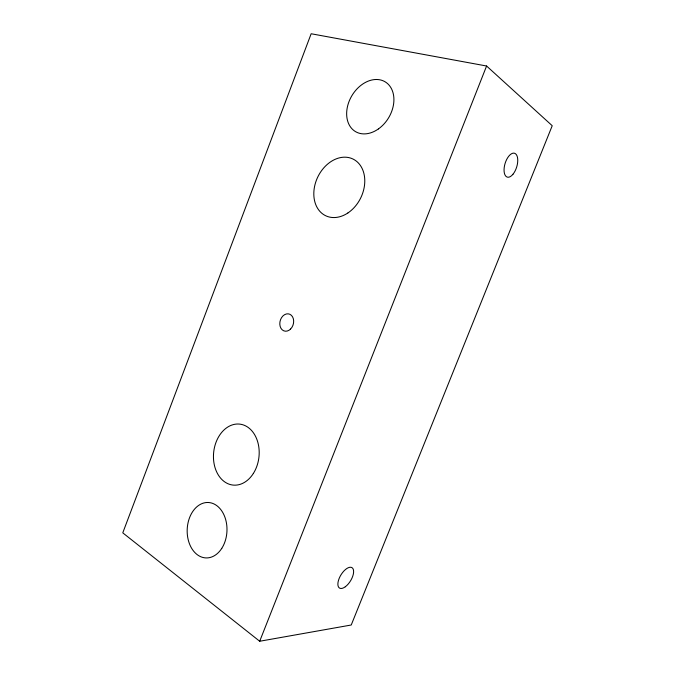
<?xml version="1.0" encoding="UTF-8"?>
<svg xmlns="http://www.w3.org/2000/svg" width="675" height="675" viewBox="0 0 675 675"><rect width="100%" height="100%" fill="white"/><g stroke="black" fill="none" stroke-linecap="round" stroke-linejoin="round"><path stroke-width="1.01" d="M259.698 641.25L486.591 66.007L311.158 33.75L122.774 532.845L259.698 641.25L351.236 625.008L552.226 125.727L486.591 66.007M378.439 128.917A28.966 21.431 -59.3 0 0 385.417 81.996A28.966 21.431 -59.3 0 0 346.992 109.181A28.966 21.431 -59.3 0 0 378.439 128.917M290.537 329.079A8.834 6.775 -74.6 0 0 289.862 314.28A8.834 6.775 -74.6 0 0 279.804 324.186A8.834 6.775 -74.6 0 0 290.537 329.079M347.937 212.937A31.472 23.887 -64.3 0 0 355.733 160.675A31.472 23.887 -64.3 0 0 314.212 188.494A31.472 23.887 -64.3 0 0 347.937 212.937M512.949 174.277A12.471 6.067 -73 0 0 515.54 153.773A12.471 6.067 -73 0 0 504.217 167.493A12.471 6.067 -73 0 0 512.949 174.277M221.754 548.387A27.734 19.896 -87.7 0 0 211.393 502.985A27.734 19.896 -87.7 0 0 188.089 539.258A27.734 19.896 -87.7 0 0 221.754 548.387M253.353 473.462A30.662 22.764 -83.7 0 0 241.017 424.313A30.662 22.764 -83.7 0 0 214.582 466.003A30.662 22.764 -83.7 0 0 253.353 473.462M345.313 586.761A11.956 5.636 -58.6 0 0 352.772 568.384A11.956 5.636 -58.6 0 0 339.162 578.424A11.956 5.636 -58.6 0 0 345.313 586.761"/></g></svg>
